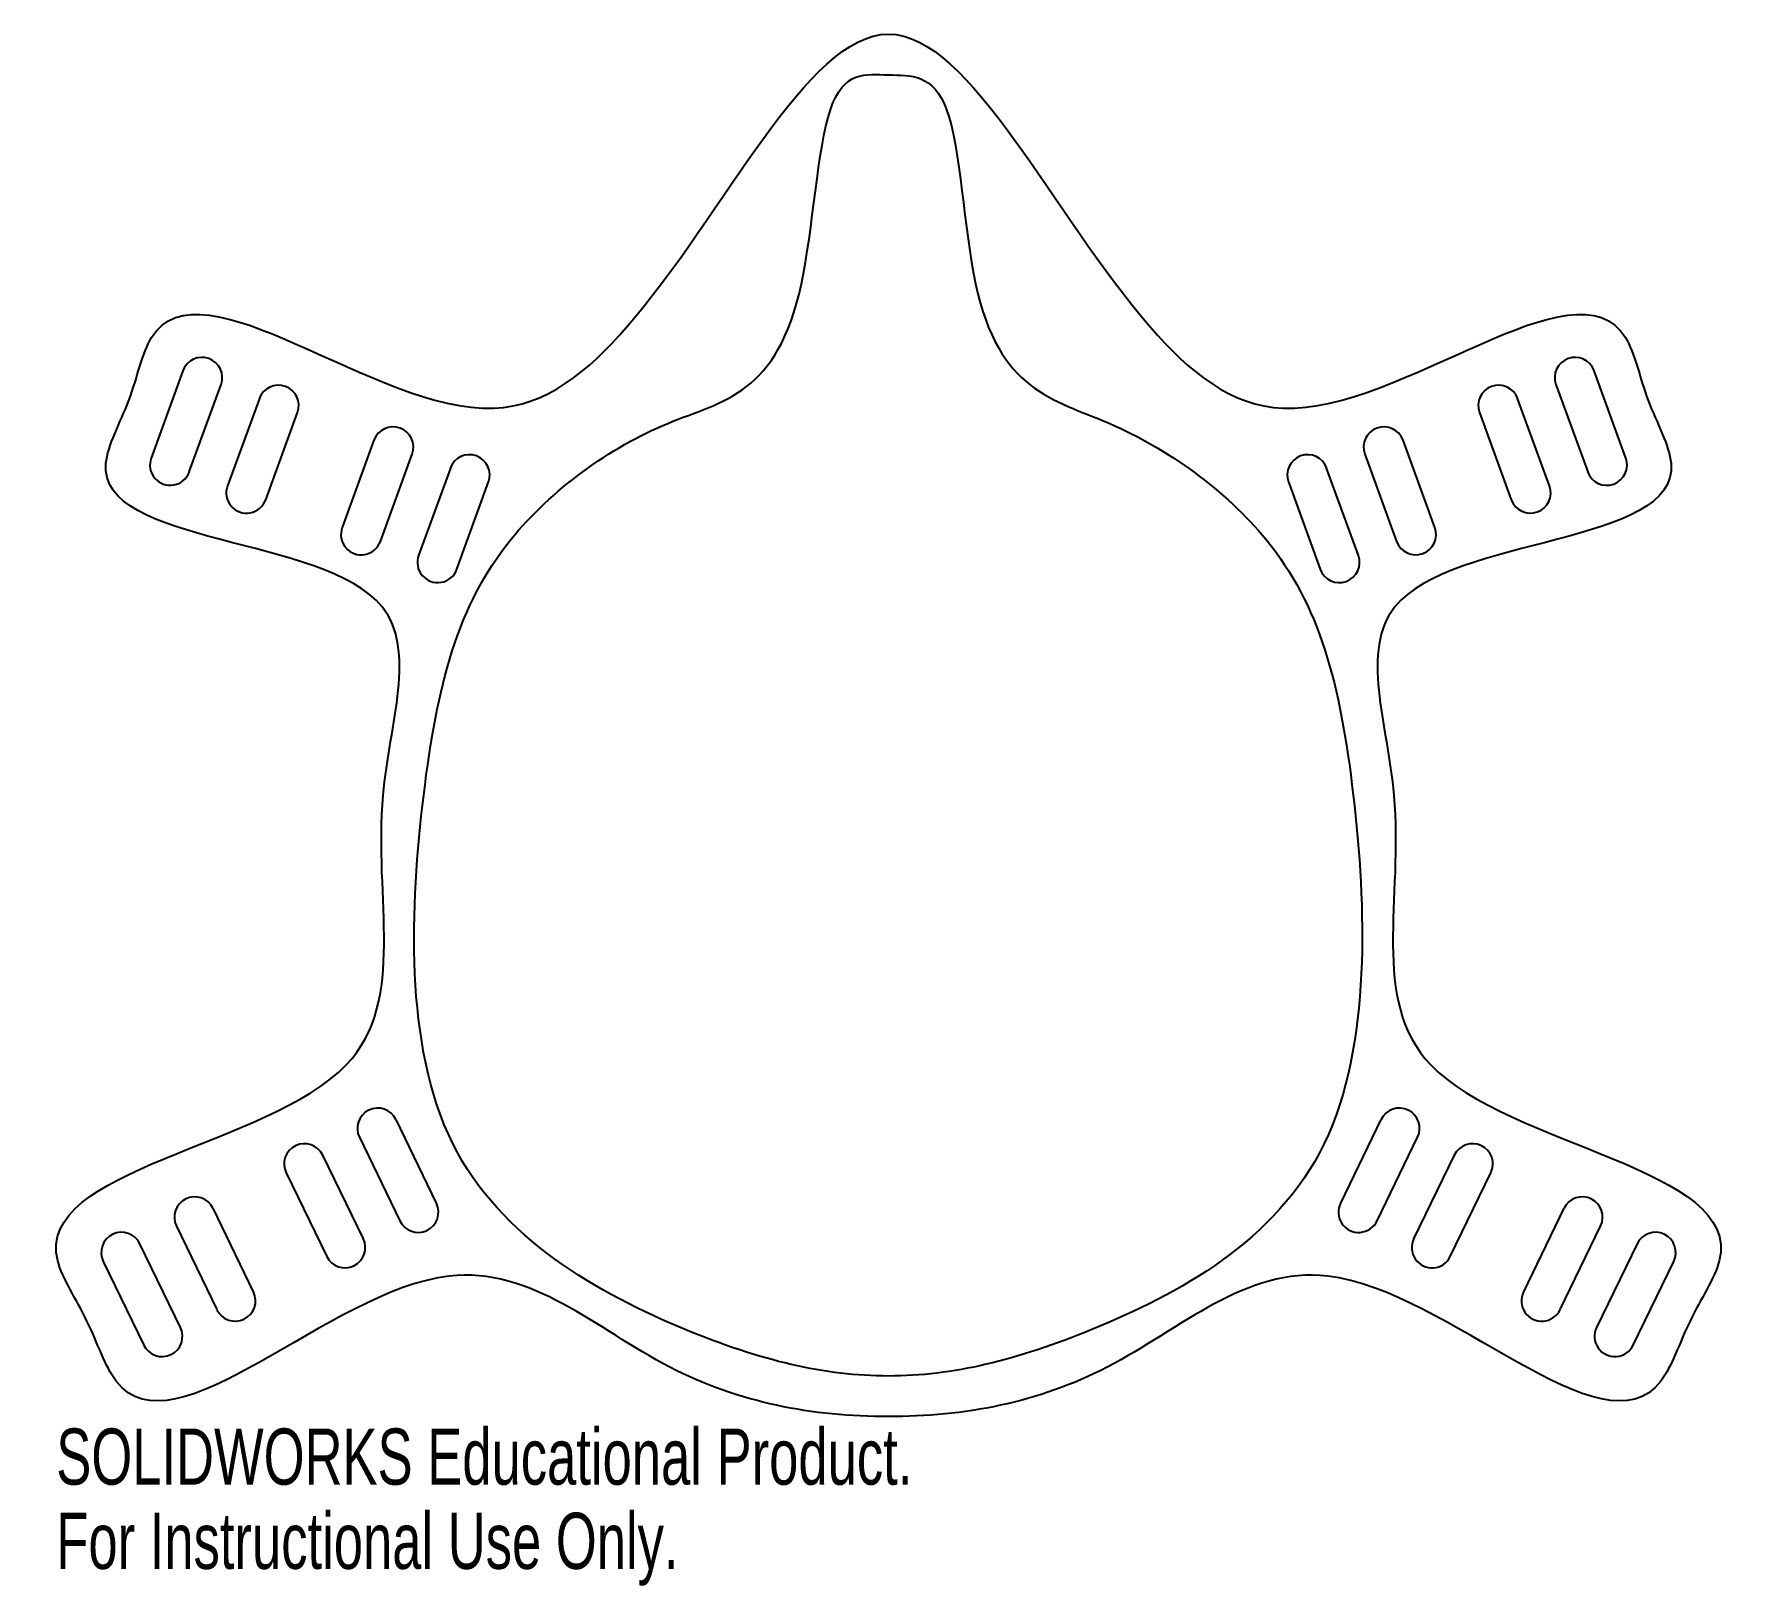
# Model space of a CAD drawing. Header units: millimetres. Extents: x -74 to 74, y -68 to 66.
import ezdxf

# ---------------------------------------------------------------- set-up
doc = ezdxf.new("R2010")
doc.units = ezdxf.units.MM
doc.styles.add('SLDTEXTSTYLE0', font='TXT', dxfattribs={"width": 0.7})

msp = doc.modelspace()

# ---------------------------------------------------------------- linework, layer by layer
at = {"color": 7, "linetype": 'Continuous', "lineweight": 25}
for p, q in [((-60.73, 36.53), (-63.47, 29.01)), ((-60.18, 27.82), (-57.44, 35.34)), ((57.44, 35.34), (60.18, 27.82)), ((63.47, 29.01), (60.73, 36.53)), ((-54.15, 34.14), (-56.89, 26.62)), ((56.89, 26.62), (54.15, 34.14)), ((-53.6, 25.42), (-50.87, 32.94)), ((50.87, 32.94), (53.6, 25.42)), ((-44.29, 30.55), (-47.02, 23.03)), ((47.02, 23.03), (44.29, 30.55)), ((-43.73, 21.83), (-41, 29.35)), ((-37.71, 28.15), (-40.45, 20.64)), ((40.45, 20.64), (37.71, 28.15)), ((41, 29.35), (43.73, 21.83)), ((-37.16, 19.44), (-34.42, 26.96)), ((34.42, 26.96), (37.16, 19.44)), ((-38.9, -35.13), (-42.39, -27.93)), ((42.39, -27.93), (38.9, -35.13)), ((-45.54, -29.45), (-42.05, -36.65)), ((42.05, -36.65), (45.54, -29.45)), ((-45.2, -38.18), (-48.69, -30.98)), ((48.69, -30.98), (45.2, -38.18)), ((-51.84, -32.51), (-48.35, -39.71)), ((48.35, -39.71), (51.84, -32.51)), ((-54.65, -42.76), (-58.14, -35.56)), ((58.14, -35.56), (54.65, -42.76)), ((-61.29, -37.09), (-57.8, -44.29)), ((57.8, -44.29), (61.29, -37.09)), ((-60.95, -45.82), (-64.44, -38.62)), ((64.44, -38.62), (60.95, -45.82)), ((-67.59, -40.14), (-64.1, -47.34)), ((64.1, -47.34), (67.59, -40.14))]:
    msp.add_line(p, q, dxfattribs=at)
for centre, start, end in [((-59.09, 35.93), 340, 160), ((59.09, 35.93), 20, 200), ((-52.51, 33.54), 340, 160), ((52.51, 33.54), 20, 200), ((-42.64, 29.95), 340, 160), ((42.64, 29.95), 20, 200), ((-61.82, 28.42), 160, 340), ((-36.07, 27.55), 340, 160), ((36.07, 27.55), 20, 200), ((61.82, 28.42), 200, 20), ((-55.25, 26.02), 160, 340), ((55.25, 26.02), 200, 20), ((-45.38, 22.43), 160, 340), ((45.38, 22.43), 200, 20), ((-38.8, 20.04), 160, 340), ((38.8, 20.04), 200, 20), ((-43.97, -28.69), 25.8682, 205.8682), ((43.97, -28.69), 334.1318, 154.1318), ((-50.27, -31.75), 25.8682, 205.8682), ((50.27, -31.75), 334.1318, 154.1318), ((-59.72, -36.33), 25.8682, 205.8682), ((-40.48, -35.89), 205.8682, 25.8682), ((40.48, -35.89), 154.1318, 334.1318), ((59.72, -36.33), 334.1318, 154.1318), ((-66.01, -39.38), 25.8682, 205.8682), ((-46.78, -38.94), 205.8682, 25.8682), ((46.78, -38.94), 154.1318, 334.1318), ((66.01, -39.38), 334.1318, 154.1318), ((-56.23, -43.53), 205.8682, 25.8682), ((56.23, -43.53), 154.1318, 334.1318), ((-62.52, -46.58), 205.8682, 25.8682), ((62.52, -46.58), 154.1318, 334.1318)]:
    msp.add_arc(centre, 1.75, start, end, dxfattribs=at)
for points, knots in [([(0, -53.5), (6.46, -53.5), (19.8, -51.04), (39.01, -32.72), (64.08, -59.78), (68.71, -45.13), (77.39, -32.45), (37.68, -28.87), (46.32, -2.9), (36.71, 22.89), (72.22, 21.27), (65.06, 33.88), (62.07, 48.93), (37.45, 26.9), (16.89, 43.86), (0, 81.02), (-16.89, 43.86), (-37.45, 26.9), (-62.07, 48.93), (-65.06, 33.88), (-72.22, 21.27), (-36.71, 22.89), (-46.32, -2.9), (-37.68, -28.87), (-77.39, -32.45), (-68.71, -45.13), (-64.08, -59.78), (-39.01, -32.72), (-19.8, -51.03), (-6.47, -53.5), (0, -53.5)], [0, 0, 0, 0, 0.036184, 0.074698, 0.131082, 0.141864, 0.152646, 0.209029, 0.252892, 0.283274, 0.333527, 0.344309, 0.35509, 0.411474, 0.436529, 0.5, 0.563472, 0.588526, 0.64491, 0.655692, 0.666474, 0.716727, 0.747109, 0.790971, 0.847355, 0.858136, 0.868918, 0.925302, 0.963789, 1, 1, 1, 1]), ([(0, 62), (-1.97, 62.06), (-5.74, 62.71), (-7.23, 34.71), (-19.06, 33.47), (-35.8, 21.42), (-40.59, 2.67), (-42.26, -33.25), (-17.34, -47.16), (0.16, -51.35), (17.23, -47.1), (42.05, -33.76), (40.61, 3.07), (35.77, 21.42), (19.1, 33.35), (7.05, 35.13), (5.93, 62.31), (1.9, 61.94), (0, 62)], [0, 0, 0, 0, 0.030315, 0.060187, 0.120482, 0.182984, 0.266135, 0.349103, 0.429416, 0.5, 0.571598, 0.652659, 0.733865, 0.817016, 0.879518, 0.939813, 0.970715, 1, 1, 1, 1])]:
    msp.add_open_spline(points, degree=3, knots=knots, dxfattribs=at)

# ---------------------------------------------------------------- texts
at = {"color": 7, "linetype": 'Continuous', "char_height": 4.8336, "attachment_point": 1, "style": 'SLDTEXTSTYLE0'}
for s, insert in [('SOLIDWORKS Educational Product.', (-71.63, -54.52)), ('For Instructional Use Only.', (-71.63, -61.77))]:
    msp.add_mtext(s, dxfattribs=dict(at, insert=insert))

doc.saveas('drawing.dxf')
